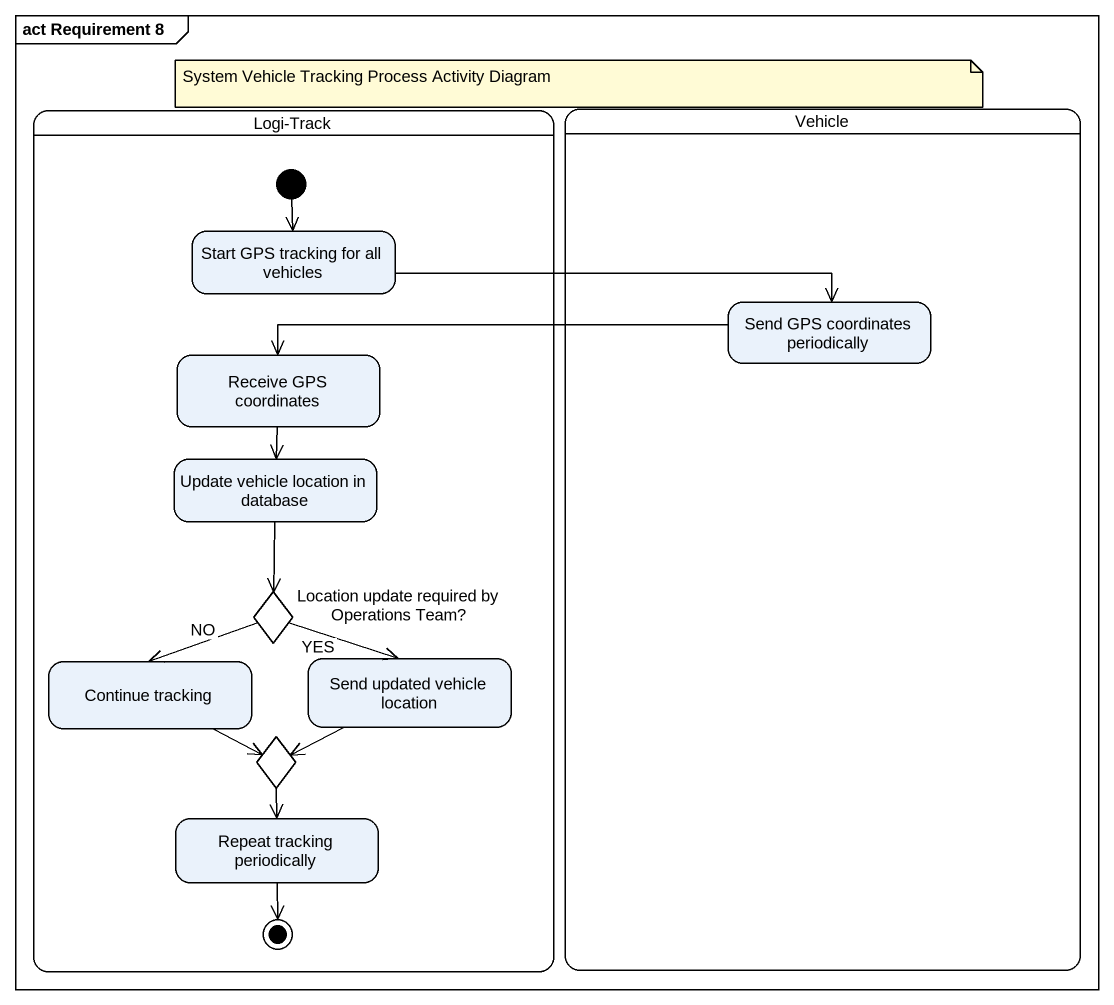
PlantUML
@startuml
mainframe act Requirement 8
hide empty description
state "Logi-Track" as Logi_Track {
  state "Start GPS tracking for all vehicles" as Start_GPS_tracking_for_all
  state "Receive GPS coordinates" as Receive_GPS_coordinates
  state "Update vehicle location in database" as Update_vehicle_location_in
  state "Location update required by Operations Team?" as Location_update_required_by <<choice>>
  state "Continue tracking" as Continue_tracking
  state "Send updated vehicle location" as Send_updated_vehicle
  state choice1 <<choice>>
  state "Repeat tracking periodically" as Repeat_tracking_periodically
  [*] --> Start_GPS_tracking_for_all
  Repeat_tracking_periodically --> [*]
}
state Vehicle {
  state "Send GPS coordinates periodically" as Send_GPS_coordinates
}
Start_GPS_tracking_for_all -right-> Send_GPS_coordinates
Send_GPS_coordinates -left-> Receive_GPS_coordinates
Receive_GPS_coordinates --> Update_vehicle_location_in
Update_vehicle_location_in --> Location_update_required_by
Location_update_required_by --> Continue_tracking : NO
Location_update_required_by -right-> Send_updated_vehicle : YES
Continue_tracking -right-> choice1
Send_updated_vehicle -left-> choice1
choice1 --> Repeat_tracking_periodically
note as N1
  System Vehicle Tracking Process Activity Diagram
end note
@enduml
